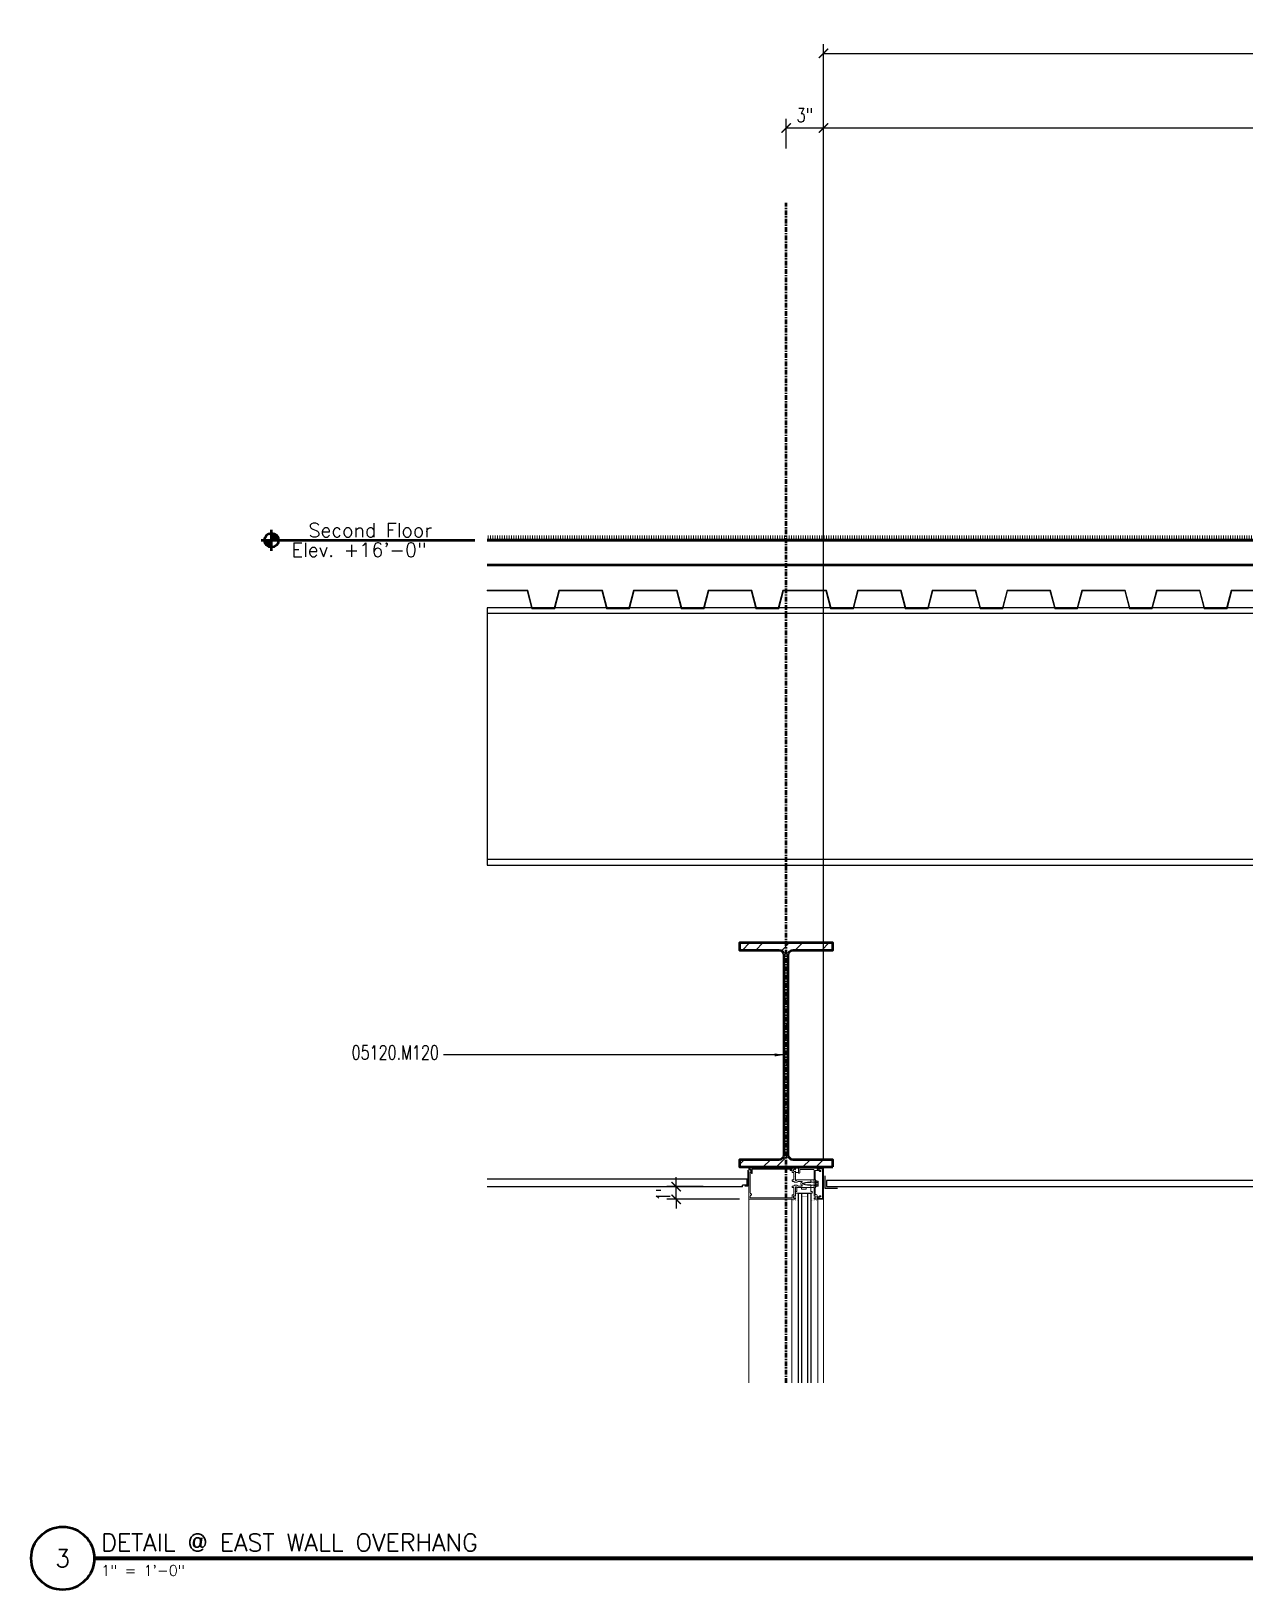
# Model space of a CAD drawing. Header units: inches. Extents: x 4066 to 5785, y 40 to 930.
# Drawn here: x 4644.4 to 4741.9, y 173.6 to 298.8 of the extents above; entities that cross this region are included whole.
import ezdxf
from ezdxf.enums import TextEntityAlignment as Align

# ---------------------------------------------------------------- set-up
doc = ezdxf.new("R2010")
doc.units = ezdxf.units.IN
doc.header["$LTSCALE"] = 0.5
doc.header["$MEASUREMENT"] = 0
doc.linetypes.add('CENTER2', pattern=[1.125, 0.75, -0.125, 0.125, -0.125])
doc.layers.get('0').update_dxf_attribs({"lineweight": 18})
doc.layers.get('Defpoints').update_dxf_attribs({"color": 140, "lineweight": 18})
for name, color, linetype, lineweight in [('A-Anno-Dims', 211, 'Continuous', 18), ('A-Anno-Note', 231, 'Continuous', 25), ('A-Detl-Fine', 90, 'Continuous', 18), ('A-Detl-Medm', 31, 'Continuous', 25), ('A-Detl-Patt', 190, 'Continuous', 18), ('A-Detl-Thin', 150, 'Continuous', 18), ('A-Detl-Wide', 213, 'Continuous', 50), ('G-Anno-Ttlb', 213, 'Continuous', 50)]:
    doc.layers.add(name, color=color, linetype=linetype, lineweight=lineweight)
doc.styles.add('Arch-Dim', font='romans.shx', dxfattribs={"width": 0.75})
doc.styles.add('RomanS', font='romans.shx')
doc.dimstyles.new('Aec-Arch-I-96', dxfattribs={"dimscale": 96, "dimtxt": 0.09375, "dimasz": 0.0625, "dimexe": 0.0625, "dimexo": 0.0625, "dimgap": 0.03125, "dimtad": 1, "dimdec": 4, "dimzin": 3, "dimdsep": 46, "dimlunit": 4, "dimtxsty": 'Arch-Dim', "dimblk": 'ARCHTICK', "dimcen": 0.09375, "dimazin": 2, "dimtfac": 0.75, "dimtdec": 4, "dimtix": 1, "dimtmove": 2, "dimatfit": 2, "dimfxl": 1, "dimtolj": 1, "dimtzin": 0, "dimarcsym": 0})

# ---------------------------------------------------------------- blocks, each defined once
blk = doc.blocks.new('*U61')
at = {"layer": 'A-Detl-Patt'}
h = blk.add_hatch(dxfattribs=at)
h.set_pattern_fill('ANSI32', color=256, scale=6, style=0)
h.set_pattern_definition([(45, (0, -8.995), (-1.591, 1.591), []), (45, (1.0607, -8.995), (-1.591, 1.591), [])])
edge = h.paths.add_edge_path()
edge.add_line((3.7475, -17.99), (3.7475, -17.42))
edge.add_line((3.7475, -17.42), (0.5775, -17.42))
edge.add_arc((0.5775, -17.02), 0.4, 180, 270, ccw=False)
edge.add_line((0.1775, -17.02), (0.1775, -0.97))
edge.add_arc((0.5775, -0.97), 0.4, 90, 180, ccw=False)
edge.add_line((0.5775, -0.57), (3.7475, -0.57))
edge.add_line((3.7475, -0.57), (3.7475, 0))
edge.add_line((3.7475, 0), (-3.7475, 0))
edge.add_line((-3.7475, 0), (-3.7475, -0.57))
edge.add_line((-3.7475, -0.57), (-0.5775, -0.57))
edge.add_arc((-0.5775, -0.97), 0.4, 0, 90, ccw=False)
edge.add_line((-0.1775, -0.97), (-0.1775, -17.02))
edge.add_arc((-0.5775, -17.02), 0.4, -90, 0, ccw=False)
edge.add_line((-0.5775, -17.42), (-3.7475, -17.42))
edge.add_line((-3.7475, -17.42), (-3.7475, -17.99))
edge.add_line((-3.7475, -17.99), (3.7475, -17.99))
at = {"color": 0, "linetype": 'ByBlock'}
blk.add_lwpolyline([(3.7475, -17.99), (3.7475, -17.42), (0.5775, -17.42, -0.41421356), (0.1775, -17.02), (0.1775, -0.97, -0.41421356), (0.5775, -0.57), (3.7475, -0.57), (3.7475, 0), (-3.7475, 0), (-3.7475, -0.57), (-0.5775, -0.57, -0.41421356), (-0.1775, -0.97), (-0.1775, -17.02, -0.41421356), (-0.5775, -17.42), (-3.7475, -17.42), (-3.7475, -17.99)], format="xyb", close=True, dxfattribs=at)
blk = doc.blocks.new('*U66')
at = {"layer": 'A-Detl-Thin'}
blk.add_lwpolyline([(0, 0.06), (0, 0), (0.92, 0), (1.3, 1.44), (4.7, 1.44), (5.08, 0), (6.92, 0), (7.3, 1.44), (10.7, 1.44), (11.08, 0), (12.92, 0), (13.3, 1.44), (16.7, 1.44), (17.08, 0), (18.92, 0), (19.3, 1.44), (22.7, 1.44), (23.08, 0), (24.92, 0), (25.3, 1.44), (28.7, 1.44), (29.08, 0), (30.92, 0), (31.3, 1.44), (34.7, 1.44), (35.08, 0), (36.92, 0), (37.3, 1.44), (40.7, 1.44), (41.08, 0), (42.92, 0), (43.3, 1.44), (46.7, 1.44), (47.08, 0), (48.92, 0), (49.3, 1.44), (52.7, 1.44), (53.08, 0), (54.92, 0), (55.3, 1.44), (58.7, 1.44), (59.08, 0), (60.92, 0), (61.3, 1.44), (64.7, 1.44), (65.08, 0), (66.92, 0), (67.3, 1.44), (70.7, 1.44), (71.08, 0), (72.92, 0), (73.3, 1.44), (76.7, 1.44), (77.08, 0), (78.92, 0), (79.3, 1.44), (82.7, 1.44), (83.08, 0), (84.92, 0), (85.3, 1.44), (88.7, 1.44), (89.08, 0), (90.92, 0), (91.3, 1.44), (94.7, 1.44), (95.08, 0), (96.92, 0), (97.3, 1.44), (100.7, 1.44), (101.08, 0), (102.92, 0), (103.3, 1.44), (106.7, 1.44), (107.08, 0), (108.92, 0), (109.3, 1.44), (112.7, 1.44), (113.08, 0), (114.92, 0), (115.3, 1.44), (118.7, 1.44), (119.08, 0), (120.92, 0), (121.3, 1.44), (124.7, 1.44), (125.08, 0), (126.92, 0), (127.3, 1.44), (130.7, 1.44), (131.08, 0), (132.92, 0), (133.3, 1.44), (136.5, 1.44), (136.5, 1.5), (133.25, 1.5), (132.88, 0.06), (131.12, 0.06), (130.75, 1.5), (127.25, 1.5), (126.88, 0.06), (125.12, 0.06), (124.75, 1.5), (121.25, 1.5), (120.88, 0.06), (119.12, 0.06), (118.75, 1.5), (115.25, 1.5), (114.88, 0.06), (113.12, 0.06), (112.75, 1.5), (109.25, 1.5), (108.88, 0.06), (107.12, 0.06), (106.75, 1.5), (103.25, 1.5), (102.88, 0.06), (101.12, 0.06), (100.75, 1.5), (97.25, 1.5), (96.88, 0.06), (95.12, 0.06), (94.75, 1.5), (91.25, 1.5), (90.88, 0.06), (89.12, 0.06), (88.75, 1.5), (85.25, 1.5), (84.88, 0.06), (83.12, 0.06), (82.75, 1.5), (79.25, 1.5), (78.88, 0.06), (77.12, 0.06), (76.75, 1.5), (73.25, 1.5), (72.88, 0.06), (71.12, 0.06), (70.75, 1.5), (67.25, 1.5), (66.88, 0.06), (65.12, 0.06), (64.75, 1.5), (61.25, 1.5), (60.88, 0.06), (59.12, 0.06), (58.75, 1.5), (55.25, 1.5), (54.88, 0.06), (53.12, 0.06), (52.75, 1.5), (49.25, 1.5), (48.88, 0.06), (47.12, 0.06), (46.75, 1.5), (43.25, 1.5), (42.88, 0.06), (41.12, 0.06), (40.75, 1.5), (37.25, 1.5), (36.88, 0.06), (35.12, 0.06), (34.75, 1.5), (31.25, 1.5), (30.88, 0.06), (29.12, 0.06), (28.75, 1.5), (25.25, 1.5), (24.88, 0.06), (23.12, 0.06), (22.75, 1.5), (19.25, 1.5), (18.88, 0.06), (17.12, 0.06), (16.75, 1.5), (13.25, 1.5), (12.88, 0.06), (11.12, 0.06), (10.75, 1.5), (7.25, 1.5), (6.88, 0.06), (5.12, 0.06), (4.75, 1.5), (1.25, 1.5), (0.88, 0.06), (0, 0.06)], close=True, dxfattribs=at)
at = {"layer": 'A-Detl-Wide'}
blk.add_lwpolyline([(0, 0.06), (0, 5.5), (136.5, 5.5)], dxfattribs=at)
blk = doc.blocks.new('Anno_Elevation_Label_1')
at = {"linetype": 'ByBlock'}
h = blk.add_hatch(color=0, dxfattribs=at)
h.paths.add_polyline_path([(-0.78, 0.047), (-0.78, 0), (-0.733, 0, 0.414214)])
h.paths.add_polyline_path([(-0.78, 0), (-0.827, 0, 0.414214), (-0.78, -0.047)])
at = {"color": 0, "linetype": 'ByBlock'}
for p, q in [((-0.85, 0), (0, 0)), ((-0.78, -0.07), (-0.78, 0.07))]:
    blk.add_line(p, q, dxfattribs=at)
blk.add_circle((-0.78, 0), 0.0469, dxfattribs=at)
at = {"color": 0, "linetype": 'ByBlock', "style": 'RomanS'}
for tag, p in [('LABEL', (-0.731, 0.021)), ('ELEVATION', (-0.731, -0.111))]:
    blk.add_attdef(tag, p, '', height=0.0938, dxfattribs=at)
blk = doc.blocks.new('_ArchTick')
at = {"color": 0, "linetype": 'ByBlock', "const_width": 0.15}
blk.add_lwpolyline([(-0.5, -0.5), (0.5, 0.5)], dxfattribs=at)
blk = doc.blocks.new('*D138')
at = {"layer": 'A-Anno-Dims', "color": 0, "lineweight": -2, "transparency": 16777216}
for p, q in [((4708.04, 208.25), (4708.04, 291.81)), ((4784.04, 285.81), (4784.04, 291.81)), ((4784.04, 291.06), (4708.04, 291.06))]:
    blk.add_line(p, q, dxfattribs=at)
at = {"layer": 'Defpoints', "color": 0, "transparency": 16777216}
for p in [(4708.04, 291.06), (4784.04, 285.06), (4708.04, 207.5)]:
    blk.add_point(p, dxfattribs=at)
at = {"layer": 'A-Anno-Dims', "color": 0, "lineweight": -2, "transparency": 16777216, "xscale": 0.75, "yscale": 0.75, "zscale": 0.75, "rotation": 180}
blk.add_blockref('_ArchTick', (4708.04, 291.06), dxfattribs=at)
at = {"layer": 'A-Anno-Dims', "color": 0, "lineweight": -2, "transparency": 16777216, "xscale": 0.75, "yscale": 0.75, "zscale": 0.75}
blk.add_blockref('_ArchTick', (4784.04, 291.06), dxfattribs=at)
at = {"layer": 'A-Anno-Dims', "color": 0, "transparency": 16777216, "insert": (4746.04, 292.1), "char_height": 1.125, "attachment_point": 5, "style": 'Arch-Dim'}
blk.add_mtext('\\A1;6\'-4"', dxfattribs=at)
blk = doc.blocks.new('*D139')
at = {"layer": 'A-Anno-Dims', "color": 0, "lineweight": -2, "transparency": 16777216}
for p, q in [((4705.04, 289.42), (4705.04, 291.81)), ((4708.04, 208.25), (4708.04, 291.81)), ((4708.04, 291.06), (4705.04, 291.06))]:
    blk.add_line(p, q, dxfattribs=at)
at = {"layer": 'Defpoints', "color": 0, "transparency": 16777216}
for p in [(4705.04, 291.06), (4705.04, 288.67), (4708.04, 207.5)]:
    blk.add_point(p, dxfattribs=at)
at = {"layer": 'A-Anno-Dims', "color": 0, "lineweight": -2, "transparency": 16777216, "xscale": 0.75, "yscale": 0.75, "zscale": 0.75, "rotation": 180}
blk.add_blockref('_ArchTick', (4705.04, 291.06), dxfattribs=at)
at = {"layer": 'A-Anno-Dims', "color": 0, "lineweight": -2, "transparency": 16777216, "xscale": 0.75, "yscale": 0.75, "zscale": 0.75}
blk.add_blockref('_ArchTick', (4708.04, 291.06), dxfattribs=at)
at = {"layer": 'A-Anno-Dims', "color": 0, "transparency": 16777216, "insert": (4706.54, 292.1), "char_height": 1.125, "attachment_point": 5, "style": 'Arch-Dim'}
blk.add_mtext('\\A1;3"', dxfattribs=at)
blk = doc.blocks.new('*D140')
at = {"layer": 'A-Anno-Dims', "color": 0, "lineweight": -2, "transparency": 16777216}
for p, q in [((4708.04, 208.25), (4708.04, 297.81)), ((4708.04, 297.06), (4824.04, 297.06)), ((4824.04, 285.81), (4824.04, 297.81))]:
    blk.add_line(p, q, dxfattribs=at)
at = {"layer": 'Defpoints', "color": 0, "transparency": 16777216}
for p in [(4824.04, 297.06), (4824.04, 285.06), (4708.04, 207.5)]:
    blk.add_point(p, dxfattribs=at)
at = {"layer": 'A-Anno-Dims', "color": 0, "lineweight": -2, "transparency": 16777216, "xscale": 0.75, "yscale": 0.75, "zscale": 0.75, "rotation": 180}
blk.add_blockref('_ArchTick', (4708.04, 297.06), dxfattribs=at)
at = {"layer": 'A-Anno-Dims', "color": 0, "lineweight": -2, "transparency": 16777216, "xscale": 0.75, "yscale": 0.75, "zscale": 0.75}
blk.add_blockref('_ArchTick', (4824.04, 297.06), dxfattribs=at)
at = {"layer": 'A-Anno-Dims', "color": 0, "transparency": 16777216, "insert": (4766.04, 298.1), "char_height": 1.125, "attachment_point": 5, "style": 'Arch-Dim'}
blk.add_mtext('\\A1;9\'-8"', dxfattribs=at)
blk = doc.blocks.new('*D142')
at = {"layer": 'A-Anno-Dims', "color": 0, "lineweight": -2, "transparency": 16777216}
for p, q in [((4696.21, 206.01), (4696.21, 206.76)), ((4698.38, 206.01), (4695.46, 206.01)), ((4696.21, 205), (4696.21, 206.01)), ((4701.29, 205), (4695.46, 205)), ((4696.21, 205), (4696.21, 204.25))]:
    blk.add_line(p, q, dxfattribs=at)
at = {"layer": 'Defpoints', "color": 0, "transparency": 16777216}
for p in [(4696.21, 206.01), (4699.13, 206.01), (4702.04, 205)]:
    blk.add_point(p, dxfattribs=at)
at = {"layer": 'A-Anno-Dims', "color": 0, "lineweight": -2, "transparency": 16777216, "xscale": 0.75, "yscale": 0.75, "zscale": 0.75}
for p, rotation in [((4696.21, 206.01), 270), ((4696.21, 205), 90)]:
    blk.add_blockref('_ArchTick', p, dxfattribs=dict(at, rotation=rotation))
at = {"layer": 'A-Anno-Dims', "color": 0, "transparency": 16777216, "insert": (4695.16, 205.51), "char_height": 1.125, "attachment_point": 5, "rotation": 90, "style": 'Arch-Dim'}
blk.add_mtext('\\A1;1"', dxfattribs=at)
blk = doc.blocks.new('Anno_Title_A1')
at = {"color": 0, "linetype": 'ByBlock', "lineweight": -2}
blk.add_circle((0, 0), 2.25, dxfattribs=at)
blk.add_circle((0, 0), 2.25, dxfattribs=at)
at = {"color": 0, "linetype": 'ByBlock', "lineweight": -2, "style": 'RomanS'}
blk.add_attdef('NUMBER', text='', height=1.25, dxfattribs=at).set_placement((0, 0), align=Align.MIDDLE)
blk = doc.blocks.new('Anno_Title_T1')
at = {"color": 0, "linetype": 'ByBlock', "lineweight": -2, "style": 'RomanS'}
blk.add_attdef('TITLE', (2.75, 0.5), '', height=1.25, dxfattribs=at)
blk.add_attdef('SCALE', text='', height=0.75, dxfattribs=at).set_placement((2.75, -0.5), align=Align.TOP_LEFT)

msp = doc.modelspace()

# ---------------------------------------------------------------- hatches: boundary and pattern name
at = {"layer": 'A-Detl-Thin'}
h = msp.add_hatch(dxfattribs=at)
h.set_pattern_fill('LINE', color=256, scale=1.5, angle=90, style=0)
h.set_pattern_definition([(90, (4652.03953, 257.94018), (-0.1875, 1e-17), [])])
h.paths.add_polyline_path([(4817.53867, 257.94018), (4817.53867, 258.31518), (4681.0391, 258.31518), (4681.0391, 257.94018)], flags=0)

# ---------------------------------------------------------------- linework, layer by layer
at = {"layer": 'A-Detl-Fine'}
for p, q in [((4706.03936, 207.49865), (4705.78936, 207.49865)), ((4705.78936, 207.13865), (4706.03936, 207.13865)), ((4705.85209, 205.62404), (4705.91459, 205.62404)), ((4707.10209, 205.49904), (4705.85209, 205.49904)), ((4705.91459, 205.62404), (4705.91459, 205.93604)), ((4705.91459, 205.93604), (4706.28959, 205.93604)), ((4706.28959, 205.93604), (4706.28959, 205.81104)), ((4706.28959, 205.81104), (4706.66459, 205.81104)), ((4706.41459, 206.24904), (4706.74959, 206.37442)), ((4706.74959, 206.12365), (4706.41459, 206.24904)), ((4706.66459, 205.81104), (4706.66459, 205.93604)), ((4706.66459, 205.93604), (4707.03959, 205.93604)), ((4707.41459, 206.37442), (4706.74959, 206.37442)), ((4707.41459, 206.12365), (4706.74959, 206.12365)), ((4707.28959, 206.56204), (4707.03959, 206.56204)), ((4707.03959, 205.93604), (4707.28959, 205.93604)), ((4707.03959, 205.93604), (4707.03959, 205.62404)), ((4707.03959, 205.62404), (4707.10209, 205.62404)), ((4707.41459, 206.49904), (4707.41459, 205.99904)), ((4707.45459, 206.49904), (4707.41459, 206.49904)), ((4707.45459, 205.99904), (4707.41459, 205.99904)), ((4707.45459, 206.49904), (4707.45459, 205.99904)), ((4707.59427, 206.45195), (4707.45459, 206.45195)), ((4707.59427, 206.3505), (4707.45459, 206.3505)), ((4707.59427, 206.14758), (4707.45459, 206.14758)), ((4707.59427, 206.04612), (4707.45459, 206.04612)), ((4707.5982, 206.43563), (4707.5982, 206.06244)), ((4707.6169, 206.43563), (4707.5982, 206.43563)), ((4707.6169, 206.06244), (4707.5982, 206.06244)), ((4707.6292, 206.40122), (4707.6292, 206.09685)), ((4705.49983, 190.24749), (4705.49981, 204.94027)), ((4705.49984, 204.94003), (4705.49984, 204.99904)), ((4707.57934, 190.24749), (4707.57932, 204.93879)), ((4707.57935, 204.93849), (4707.57935, 204.99928))]:
    msp.add_line(p, q, dxfattribs=at)
at = {"layer": 'A-Detl-Fine', "const_width": 0.01111}
for points in [[(4705.84108, 205.46774), (4706.08539, 205.46774)], [(4707.30644, 205.46774), (4707.06213, 205.46774)], [(4706.02754, 204.86525), (4705.49984, 204.94003)], [(4707.05164, 204.86371), (4707.57935, 204.93849)]]:
    msp.add_lwpolyline(points, dxfattribs=at)
at = {"layer": 'A-Detl-Fine'}
for centre, radius, start, end in [((4705.85209, 205.56154), 0.0625, 90, 270), ((4707.10209, 205.56154), 0.0625, 270, 90), ((4707.57489, 206.40122), 0.05431, 290.9107, 69.0893), ((4707.46435, 206.24904), 0.16485, 322.0123, 37.9877), ((4707.57489, 206.09685), 0.05431, 290.9107, 69.0893)]:
    msp.add_arc(centre, radius, start, end, dxfattribs=at)
at = {"layer": 'A-Detl-Medm'}
for p, q in [((4778.54444, 252.04995), (4681.0391, 252.04995)), ((4780.54444, 232.28995), (4681.0391, 232.28995)), ((4701.91361, 206.62404), (4681.0391, 206.62404)), ((4701.91361, 206.12704), (4701.91361, 206.62404)), ((4701.53861, 205.99904), (4681.0391, 205.99904)), ((4701.91361, 206.12704), (4701.53861, 206.12704)), ((4701.53861, 205.99904), (4701.53861, 206.12704))]:
    msp.add_line(p, q, dxfattribs=at)
at = {"layer": 'A-Detl-Medm', "linetype": 'Continuous'}
for p, q in [((4706.03958, 190.24749), (4706.03956, 205.4879)), ((4706.03959, 205.48766), (4707.03959, 205.48766)), ((4706.28956, 205.4879), (4706.28958, 190.24749)), ((4706.78958, 190.24749), (4706.78956, 205.4879)), ((4707.03956, 205.4879), (4707.03958, 190.24749))]:
    msp.add_line(p, q, dxfattribs=at)
at = {"layer": 'A-Detl-Medm'}
msp.add_lwpolyline([(4778.54444, 231.83995), (4780.54444, 231.83995), (4780.54444, 234.16995), (4775.79444, 234.16995), (4775.79444, 250.16995), (4780.54444, 250.16995), (4780.54444, 250.99995), (4779.04444, 250.99995, -0.414213562), (4778.54444, 251.49995), (4778.54444, 252.49995), (4681.0391, 252.49995), (4681.0391, 231.83995), (4778.54444, 231.83995)], format="xyb", close=True, dxfattribs=at)
for points in [[(4701.94486, 207.31154), (4701.97611, 207.28029), (4701.97611, 206.06154), (4701.72611, 206.06154)], [(4708.16459, 206.88958), (4708.16459, 205.88958), (4709.16459, 205.88958)]]:
    msp.add_lwpolyline(points, dxfattribs=at)
msp.add_lwpolyline([(4708.28958, 206.01458), (4817.78852, 206.01459), (4817.78852, 206.51459), (4708.28958, 206.51458)], close=True, dxfattribs=at)
at = {"layer": 'A-Detl-Medm', "linetype": 'Continuous', "const_width": 0.01111}
msp.add_lwpolyline([(4706.28959, 205.24336), (4706.78959, 205.24336)], dxfattribs=at)
at = {"layer": 'A-Detl-Thin'}
for p, q in [((4702.03861, 204.99904), (4702.03861, 207.46797)), ((4702.03861, 204.99904), (4702.03861, 207.24974)), ((4702.05568, 207.47504), (4702.18949, 207.34124)), ((4702.16361, 207.15704), (4702.16361, 205.50404)), ((4702.18949, 207.34124), (4702.24561, 207.18704)), ((4702.24561, 207.18704), (4702.19361, 207.18704)), ((4705.45859, 207.42904), (4705.53959, 207.42904)), ((4705.53959, 207.36904), (4705.45859, 207.36904)), ((4705.53959, 207.42904), (4705.53959, 207.47904)), ((4705.53959, 207.16404), (4705.53959, 207.36904)), ((4705.55959, 207.49904), (4705.76959, 207.49904)), ((4705.66459, 207.14404), (4705.55959, 207.14404)), ((4705.63959, 207.36304), (4705.63959, 207.27504)), ((4705.66459, 206.56204), (4705.66459, 207.14404)), ((4705.7001, 207.41304), (4705.68959, 207.41304)), ((4705.68959, 207.22504), (4705.7001, 207.22504)), ((4705.78959, 206.88904), (4705.77459, 206.87404)), ((4705.77459, 206.87404), (4705.78959, 206.85904)), ((4705.78959, 207.47904), (4705.78959, 207.39704)), ((4705.78959, 207.24104), (4705.78959, 206.88904)), ((4705.78959, 206.85904), (4705.78959, 206.51204)), ((4707.49559, 207.49904), (4706.03959, 207.49904)), ((4706.03959, 207.49904), (4706.03959, 207.12904)), ((4706.06959, 207.09904), (4706.10959, 207.09904)), ((4706.13959, 207.12904), (4706.13959, 207.33904)), ((4706.19959, 207.39904), (4707.22959, 207.39904)), ((4707.28959, 207.33904), (4707.28959, 206.47404)), ((4707.38959, 206.57404), (4707.38959, 207.29904)), ((4707.38959, 207.29904), (4707.66042, 207.29904)), ((4707.52559, 207.42904), (4707.52559, 207.46904)), ((4707.53559, 207.41904), (4707.53559, 207.43904)), ((4707.59559, 207.49904), (4708.03959, 207.49904)), ((4707.97959, 207.44904), (4707.61559, 207.44904)), ((4707.61559, 207.44904), (4707.61559, 207.41904)), ((4707.80559, 207.3076), (4707.62297, 207.41304)), ((4707.66042, 207.29904), (4707.76559, 207.23832)), ((4707.97959, 205.04904), (4707.97959, 207.44904)), ((4708.03959, 207.49904), (4708.03959, 204.99904)), ((4708.03959, 204.99904), (4708.03959, 207.24974)), ((4702.22361, 205.44404), (4702.25861, 205.44404)), ((4702.25861, 205.44404), (4702.25861, 205.31904)), ((4705.53959, 206.46704), (4705.53959, 206.53204)), ((4705.53959, 205.96604), (4705.53959, 206.03104)), ((4705.56959, 206.56204), (4705.66459, 206.56204)), ((4705.66459, 206.43704), (4705.56959, 206.43704)), ((4705.56959, 206.06104), (4705.66459, 206.06104)), ((4705.66459, 205.93604), (4705.56959, 205.93604)), ((4705.66459, 205.35404), (4705.66459, 205.93604)), ((4705.93059, 206.37704), (4705.72459, 206.37704)), ((4705.72459, 206.12104), (4705.93059, 206.12104)), ((4705.78959, 205.63904), (4705.77459, 205.62404)), ((4705.77459, 205.62404), (4705.78959, 205.60904)), ((4705.78959, 205.98604), (4705.78959, 205.63904)), ((4705.78959, 205.60904), (4705.78959, 205.25704)), ((4705.79959, 206.50204), (4705.85559, 206.50204)), ((4705.85559, 205.99604), (4705.79959, 205.99604)), ((4705.86559, 206.51204), (4705.86559, 206.55204)), ((4705.86559, 205.94604), (4705.86559, 205.98604)), ((4705.87559, 206.56204), (4707.03959, 206.56204)), ((4707.03959, 205.93604), (4705.87559, 205.93604)), ((4706.31821, 206.43704), (4705.99059, 206.43704)), ((4705.99059, 206.06104), (4706.31821, 206.06104)), ((4706.60959, 206.34904), (4706.39148, 206.2906)), ((4706.39148, 206.20749), (4706.60959, 206.14904)), ((4707.03959, 206.34904), (4706.60959, 206.34904)), ((4706.60959, 206.14904), (4707.03959, 206.14904)), ((4707.03959, 206.56204), (4707.03959, 206.52204)), ((4707.03959, 206.56204), (4707.03959, 206.49954)), ((4707.03959, 206.52204), (4707.05459, 206.50704)), ((4707.05459, 206.50704), (4707.03959, 206.49204)), ((4707.03959, 206.49204), (4707.03959, 206.41904)), ((4707.03959, 206.41904), (4707.05459, 206.40404)), ((4707.05459, 206.40404), (4707.03959, 206.38904)), ((4707.03959, 206.38904), (4707.03959, 206.34904)), ((4707.03959, 206.14904), (4707.03959, 206.10904)), ((4707.03959, 206.10904), (4707.05459, 206.09404)), ((4707.05459, 206.09404), (4707.03959, 206.07904)), ((4707.03959, 206.07904), (4707.03959, 206.00604)), ((4707.03959, 206.00604), (4707.05459, 205.99104)), ((4707.03959, 205.99854), (4707.03959, 205.93604)), ((4707.05459, 205.99104), (4707.03959, 205.97604)), ((4707.03959, 205.97604), (4707.03959, 205.93604)), ((4707.28959, 206.47404), (4707.27459, 206.45904)), ((4707.27459, 206.45904), (4707.28959, 206.44404)), ((4707.28959, 206.05404), (4707.27459, 206.03904)), ((4707.27459, 206.03904), (4707.28959, 206.02404)), ((4707.28959, 206.56204), (4707.28959, 206.49954)), ((4707.28959, 206.44404), (4707.28959, 206.05404)), ((4707.28959, 206.38204), (4707.41459, 206.38204)), ((4707.28959, 206.11604), (4707.41459, 206.11604)), ((4707.28959, 206.02404), (4707.28959, 205.25704)), ((4707.28959, 205.99854), (4707.28959, 205.93604)), ((4707.41459, 206.54904), (4707.38959, 206.57404)), ((4707.38959, 205.92404), (4707.41459, 205.94904)), ((4707.38959, 205.37304), (4707.38959, 205.92404)), ((4707.46559, 205.37304), (4707.38959, 205.37304)), ((4707.39959, 206.24904), (4707.41459, 206.26404)), ((4707.41459, 206.23404), (4707.39959, 206.24904)), ((4707.41459, 206.26404), (4707.41459, 206.54904)), ((4707.41459, 205.94904), (4707.41459, 206.23404)), ((4705.76959, 204.99904), (4702.03861, 204.99904)), ((4702.03951, 190.24749), (4702.03949, 204.99928)), ((4702.16361, 205.25904), (4702.16361, 205.12904)), ((4702.19361, 205.09904), (4705.50959, 205.09904)), ((4702.25861, 205.31904), (4702.22361, 205.31904)), ((4705.53959, 205.12904), (4705.53959, 205.33404)), ((4705.55959, 205.35404), (4705.66459, 205.35404)), ((4705.63959, 205.22304), (4705.63959, 205.13504)), ((4705.7001, 205.27304), (4705.68959, 205.27304)), ((4705.68959, 205.08504), (4705.7001, 205.08504)), ((4705.78959, 205.10104), (4705.78959, 205.01904)), ((4707.28959, 205.10104), (4707.28959, 205.01904)), ((4707.30959, 204.99904), (4707.49559, 204.99904)), ((4707.37909, 205.27304), (4707.38959, 205.27304)), ((4707.38959, 205.08504), (4707.37909, 205.08504)), ((4707.43959, 205.22304), (4707.43959, 205.13504)), ((4707.52559, 205.19904), (4707.52559, 205.31304)), ((4707.66042, 205.19904), (4707.52559, 205.19904)), ((4707.52559, 205.02904), (4707.52559, 205.06904)), ((4707.53559, 205.05904), (4707.53559, 205.07904)), ((4707.60571, 204.99908), (4707.57614, 205.00709)), ((4708.03959, 204.99904), (4707.59559, 204.99904)), ((4707.60571, 204.99904), (4707.60571, 204.99908)), ((4707.61559, 205.07904), (4707.61559, 205.04904)), ((4707.61559, 205.04904), (4707.97959, 205.04904)), ((4707.62297, 205.08504), (4707.80559, 205.19048)), ((4707.76559, 205.25977), (4707.66042, 205.19904)), ((4708.0396, 190.24749), (4708.0396, 204.99928))]:
    msp.add_line(p, q, dxfattribs=at)
msp.add_lwpolyline([(4705.51359, 207.43904, 0.414213562), (4705.53359, 207.45904), (4705.53359, 207.49904), (4702.05761, 207.49904, 0.668178638), (4702.05407, 207.49051), (4702.14554, 207.39904), (4702.24561, 207.39904), (4702.24561, 207.18704), (4702.21361, 207.18704), (4702.27973, 207.07251, 0.767326988), (4702.30761, 207.07998), (4702.30761, 207.41904), (4705.36359, 207.41904), (4705.36359, 207.35904, 0.414213562), (4705.42359, 207.29904), (4705.50359, 207.29904, 1), (4705.50359, 207.35904), (4705.42859, 207.35904), (4705.42859, 207.43904)], format="xyb", close=True, dxfattribs=at)
for centre, radius, start, end in [((4702.04861, 207.46797), 0.01, 45, 180), ((4702.19361, 207.15704), 0.03, 90, 180), ((4705.45859, 207.39904), 0.03, 90, 270), ((4705.55959, 207.47904), 0.02, 90, 180), ((4705.55959, 207.16404), 0.02, 180, 270), ((4705.68959, 207.36304), 0.05, 90, 180), ((4705.68959, 207.27504), 0.05, 180, 270), ((4705.7001, 207.32304), 0.09, 44.8103119, 90), ((4705.7001, 207.31504), 0.09, 270, 315.1896881), ((4705.77459, 207.39704), 0.015, 224.8103119, 0), ((4705.77459, 207.24104), 0.015, 0, 135.1896881), ((4705.76959, 207.47904), 0.02, 0, 90), ((4706.06959, 207.12904), 0.03, 180, 270), ((4706.10959, 207.12904), 0.03, 270, 0), ((4706.19959, 207.33904), 0.06, 90, 180), ((4707.22959, 207.33904), 0.06, 0, 90), ((4707.49559, 207.46904), 0.03, 0, 90), ((4707.57559, 207.42904), 0.05, 180, 341.3370751), ((4707.59559, 207.43904), 0.06, 90, 180), ((4707.57559, 207.41904), 0.04, 180, 0), ((4707.78559, 207.27296), 0.04, 240, 60), ((4702.22361, 205.50404), 0.06, 180, 270), ((4705.56959, 206.53204), 0.03, 90, 180), ((4705.56959, 206.46704), 0.03, 180, 270), ((4705.56959, 206.03104), 0.03, 90, 180), ((4705.56959, 205.96604), 0.03, 180, 270), ((4705.72459, 206.43704), 0.06, 180, 270), ((4705.72459, 206.06104), 0.06, 90, 180), ((4705.79959, 206.51204), 0.01, 180, 270), ((4705.79959, 205.98604), 0.01, 90, 180), ((4705.85559, 206.51204), 0.01, 270, 0), ((4705.85559, 205.98604), 0.01, 360, 90), ((4705.87559, 206.55204), 0.01, 90, 180), ((4705.87559, 205.94604), 0.01, 180, 270), ((4705.93059, 206.43704), 0.06, 270, 0), ((4705.93059, 206.06104), 0.06, 0, 90), ((4706.40259, 206.24904), 0.168, 116.6686606, 243.3313394), ((4706.31821, 206.41704), 0.02, 296.6686606, 90), ((4706.31821, 206.08104), 0.02, 270, 63.3313394), ((4706.40262, 206.24904), 0.04302, 105, 255), ((4707.46559, 205.31304), 0.06, 0, 90), ((4702.22361, 205.25904), 0.06, 90, 180), ((4702.19361, 205.12904), 0.03, 180, 270), ((4705.50959, 205.12904), 0.03, 270, 0), ((4705.55959, 205.33404), 0.02, 90, 180), ((4705.68959, 205.22304), 0.05, 90, 180), ((4705.68959, 205.13504), 0.05, 180, 270), ((4705.7001, 205.18304), 0.09, 44.8103119, 90), ((4705.7001, 205.17504), 0.09, 270, 315.1896881), ((4705.77459, 205.25704), 0.015, 224.8103119, 0), ((4705.77459, 205.10104), 0.015, 0, 135.1896881), ((4705.76959, 205.01904), 0.02, 270, 0), ((4707.30459, 205.25704), 0.015, 180, 315.1896881), ((4707.30459, 205.10104), 0.015, 44.8103119, 180), ((4707.30959, 205.01904), 0.02, 180, 270), ((4707.37909, 205.18304), 0.09, 90, 135.1896881), ((4707.37909, 205.17504), 0.09, 224.8103119, 270), ((4707.38959, 205.22304), 0.05, 0, 90), ((4707.38959, 205.13504), 0.05, 270, 0), ((4707.49559, 205.02904), 0.03, 270, 0), ((4707.57559, 205.06904), 0.05, 18.6629249, 180), ((4707.57559, 205.07904), 0.04, 0, 180), ((4707.59559, 205.05904), 0.06, 180, 270), ((4707.78559, 205.22513), 0.04, 300, 120)]:
    msp.add_arc(centre, radius, start, end, dxfattribs=at)
at = {"layer": 'A-Detl-Wide', "linetype": 'CENTER2'}
msp.add_line((4705.0391, 190.24749), (4705.0391, 285.05913), dxfattribs=at)
at = {"layer": 'A-Detl-Wide'}
msp.add_line((4667.07376, 257.94018), (4680.0391, 257.94018), dxfattribs=at)
for points in [[(4681.0391, 257.94018), (4817.53867, 257.94018)], [(4815.39793, 255.94018), (4681.0391, 255.94018)]]:
    msp.add_lwpolyline(points, dxfattribs=at)
at = {"layer": 'G-Anno-Ttlb'}
msp.add_lwpolyline([(4649.46706, 176.15086, 0.3, 0.3, 0), (4828.25422, 176.15086, 0.3, 0.3, 0)], format="xyseb", dxfattribs=at)

# ---------------------------------------------------------------- block references
at = {"layer": 'A-Detl-Wide'}
ref = msp.add_blockref('Anno_Elevation_Label_1', (4673.07376, 257.94018), dxfattribs=dict(at, xscale=12, yscale=12, zscale=12))
ref.add_attrib('ELEVATION', ' Elev. +16\'-0"', (4664.5489, 256.60844), dxfattribs={"layer": '0', "color": 0, "linetype": 'ByBlock', "height": 1.125, "style": 'RomanS'})
ref.add_attrib('LABEL', 'Second Floor', (4666.67829, 258.18884), dxfattribs={"layer": '0', "color": 0, "linetype": 'ByBlock', "height": 1.125, "style": 'RomanS'})
at = {"layer": 'A-Detl-Wide', "xscale": -1}
msp.add_blockref('*U66', (4817.53867, 252.44018), dxfattribs=at)
at = {"layer": 'A-Detl-Wide'}
msp.add_blockref('*U61', (4705.0391, 225.58901), dxfattribs=at)
at = {"layer": 'G-Anno-Ttlb'}
ref = msp.add_blockref('Anno_Title_A1', (4646.93581, 176.15086), dxfattribs=dict(at, xscale=1.125, yscale=1.125, zscale=1.125))
ref.add_attrib('NUMBER', '3', dxfattribs={"layer": '0', "color": 0, "linetype": 'ByBlock', "lineweight": -2, "height": 1.40625, "style": 'Arch-Dim'}).set_placement((4646.93581, 176.15086), align=Align.MIDDLE)
ref = msp.add_blockref('Anno_Title_T1', (4646.93581, 176.15086), dxfattribs=dict(at, xscale=1.125, yscale=1.125, zscale=1.125))
ref.add_attrib('SCALE', '1" = 1\'-0"', dxfattribs={"layer": '0', "color": 0, "linetype": 'ByBlock', "lineweight": -2, "height": 0.84375, "style": 'Arch-Dim'}).set_placement((4650.02956, 175.58836), align=Align.TOP_LEFT)
ref.add_attrib('TITLE', 'DETAIL @ EAST WALL OVERHANG', (4650.02956, 176.71336), dxfattribs={"layer": '0', "color": 0, "linetype": 'ByBlock', "lineweight": -2, "height": 1.40625, "style": 'Arch-Dim'})

# ---------------------------------------------------------------- texts
at = {"layer": 'A-Anno-Note', "insert": (4677.15787, 216.21901), "char_height": 1.125, "attachment_point": 9, "style": 'Arch-Dim'}
msp.add_mtext('05120.M120', dxfattribs=at)

# ---------------------------------------------------------------- dimensions: what is measured, and where the dimension line sits
at = {"layer": 'A-Anno-Dims'}
for base, p1, p2, picture, middle in [((4824.03986, 297.05913), (4708.03959, 207.49904), (4824.03986, 285.05913), '*D140', (4766.03973, 298.10377)), ((4705.0391, 291.05913), (4708.03959, 207.49904), (4705.0391, 288.66548), '*D139', (4706.53935, 292.10377)), ((4708.039595, 291.059129), (4784.039438, 285.059129), (4708.039595, 207.499043), '*D138', (4746.039517, 292.103771))]:
    dim = msp.add_linear_dim(base=base, p1=p1, p2=p2, dimstyle='Aec-Arch-I-96', override={"dimscale": 12}, dxfattribs=at)
    dim.commit()
    dim.dimension.update_dxf_attribs({"geometry": picture, "text_midpoint": middle})
dim = msp.add_linear_dim(base=(4696.20535, 206.01458), p1=(4702.03861, 204.99904), p2=(4699.13185, 206.01458), angle=90, dimstyle='Aec-Arch-I-96', override={"dimscale": 12}, dxfattribs=at)
dim.commit()
dim.dimension.update_dxf_attribs({"geometry": '*D142', "text_midpoint": (4695.16071, 205.50681)})

# ---------------------------------------------------------------- leaders
at = {"layer": 'A-Anno-Note'}
msp.add_leader([(4704.8616, 216.59401), (4677.53287, 216.59401)], dimstyle='Aec-Arch-I-96', override={"dimscale": 12}, dxfattribs=at)

doc.saveas('drawing.dxf')
